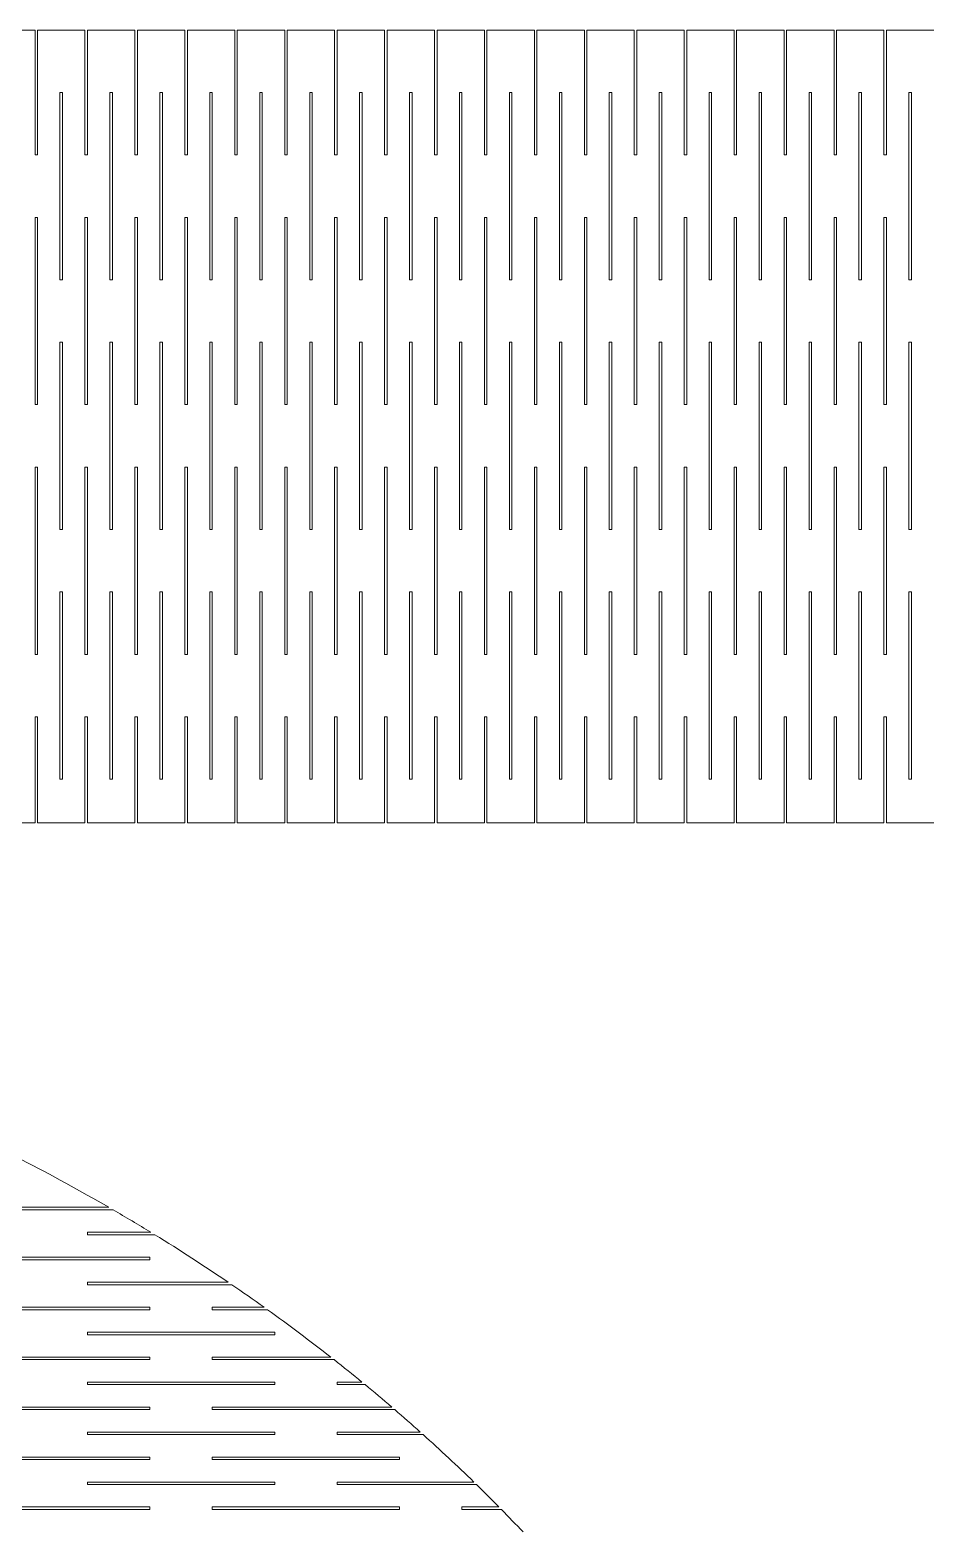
# Model space of a CAD drawing. Header units: millimetres. Extents: x 4 to 421, y -237 to -7.
# Drawn here: x 173 to 223.9, y -92.1 to -7.3 of the extents above; entities that cross this region are included whole.
import ezdxf

# ---------------------------------------------------------------- set-up
doc = ezdxf.new("R2010")
doc.units = ezdxf.units.MM
doc.header["$MEASUREMENT"] = 0
doc.layers.add('Layer 1', color=7, linetype='Continuous', lineweight=0)

msp = doc.modelspace()

# ---------------------------------------------------------------- linework, layer by layer
at = {"layer": 'Layer 1', "color": 5, "lineweight": 0, "true_color": 0x0000ff}
for p, q in [((173.268, -7.258), (170.587, -7.258)), ((173.268, -7.258), (173.268, -14.314)), ((173.409, -14.314), (173.409, -7.258)), ((176.09, -7.258), (173.409, -7.258)), ((176.09, -7.258), (176.09, -14.314)), ((176.231, -14.314), (176.231, -7.258)), ((178.913, -7.258), (176.231, -7.258)), ((178.913, -7.258), (178.913, -14.314)), ((179.054, -14.314), (179.054, -7.258)), ((181.735, -7.258), (179.054, -7.258)), ((181.735, -7.258), (181.735, -14.314)), ((181.876, -14.314), (181.876, -7.258)), ((184.557, -7.258), (181.876, -7.258)), ((184.557, -7.258), (184.557, -14.314)), ((184.698, -14.314), (184.698, -7.258)), ((187.379, -7.258), (184.698, -7.258)), ((187.379, -7.258), (187.379, -14.314)), ((187.52, -14.314), (187.52, -7.258)), ((190.201, -7.258), (187.52, -7.258)), ((190.201, -7.258), (190.201, -14.314)), ((190.343, -14.314), (190.343, -7.258)), ((193.024, -7.258), (190.343, -7.258)), ((193.024, -7.258), (193.024, -14.314)), ((193.165, -14.314), (193.165, -7.258)), ((195.846, -7.258), (193.165, -7.258)), ((195.846, -7.258), (195.846, -14.314)), ((195.987, -14.314), (195.987, -7.258)), ((198.668, -7.258), (195.987, -7.258)), ((198.668, -7.258), (198.668, -14.314)), ((198.809, -14.314), (198.809, -7.258)), ((201.49, -7.258), (198.809, -7.258)), ((201.49, -7.258), (201.49, -14.314)), ((201.631, -14.314), (201.631, -7.258)), ((204.313, -7.258), (201.631, -7.258)), ((204.313, -7.258), (204.313, -14.314)), ((204.454, -14.314), (204.454, -7.258)), ((207.135, -7.258), (204.454, -7.258)), ((207.135, -7.258), (207.135, -14.314)), ((207.276, -14.314), (207.276, -7.258)), ((209.957, -7.258), (207.276, -7.258)), ((209.957, -7.258), (209.957, -14.314)), ((210.098, -14.314), (210.098, -7.258)), ((212.779, -7.258), (210.098, -7.258)), ((212.779, -7.258), (212.779, -14.314)), ((212.92, -14.314), (212.92, -7.258)), ((215.601, -7.258), (212.92, -7.258)), ((215.601, -7.258), (215.601, -14.314)), ((215.743, -14.314), (215.743, -7.258)), ((218.424, -7.258), (215.743, -7.258)), ((218.424, -7.258), (218.424, -14.314)), ((218.565, -14.314), (218.565, -7.258)), ((221.246, -7.258), (218.565, -7.258)), ((221.246, -7.258), (221.246, -14.314)), ((221.387, -14.314), (221.387, -7.258)), ((224.068, -7.258), (221.387, -7.258)), ((174.82, -10.786), (174.679, -10.786)), ((174.679, -10.786), (174.679, -21.369)), ((174.82, -21.369), (174.82, -10.786)), ((177.643, -10.786), (177.501, -10.786)), ((177.501, -10.786), (177.501, -21.369)), ((177.643, -21.369), (177.643, -10.786)), ((180.465, -10.786), (180.324, -10.786)), ((180.324, -10.786), (180.324, -21.369)), ((180.465, -21.369), (180.465, -10.786)), ((183.287, -10.786), (183.146, -10.786)), ((183.146, -10.786), (183.146, -21.369)), ((183.287, -21.369), (183.287, -10.786)), ((186.109, -10.786), (185.968, -10.786)), ((185.968, -10.786), (185.968, -21.369)), ((186.109, -21.369), (186.109, -10.786)), ((188.931, -10.786), (188.79, -10.786)), ((188.79, -10.786), (188.79, -21.369)), ((188.931, -21.369), (188.931, -10.786)), ((191.754, -10.786), (191.613, -10.786)), ((191.613, -10.786), (191.613, -21.369)), ((191.754, -21.369), (191.754, -10.786)), ((194.576, -10.786), (194.435, -10.786)), ((194.435, -10.786), (194.435, -21.369)), ((194.576, -21.369), (194.576, -10.786)), ((197.398, -10.786), (197.257, -10.786)), ((197.257, -10.786), (197.257, -21.369)), ((197.398, -21.369), (197.398, -10.786)), ((200.22, -10.786), (200.079, -10.786)), ((200.079, -10.786), (200.079, -21.369)), ((200.22, -21.369), (200.22, -10.786)), ((203.043, -10.786), (202.901, -10.786)), ((202.901, -10.786), (202.901, -21.369)), ((203.043, -21.369), (203.043, -10.786)), ((205.865, -10.786), (205.724, -10.786)), ((205.724, -10.786), (205.724, -21.369)), ((205.865, -21.369), (205.865, -10.786)), ((208.687, -10.786), (208.546, -10.786)), ((208.546, -10.786), (208.546, -21.369)), ((208.687, -21.369), (208.687, -10.786)), ((211.509, -10.786), (211.368, -10.786)), ((211.368, -10.786), (211.368, -21.369)), ((211.509, -21.369), (211.509, -10.786)), ((214.331, -10.786), (214.19, -10.786)), ((214.19, -10.786), (214.19, -21.369)), ((214.331, -21.369), (214.331, -10.786)), ((217.154, -10.786), (217.013, -10.786)), ((217.013, -10.786), (217.013, -21.369)), ((217.154, -21.369), (217.154, -10.786)), ((219.976, -10.786), (219.835, -10.786)), ((219.835, -10.786), (219.835, -21.369)), ((219.976, -21.369), (219.976, -10.786)), ((222.798, -10.786), (222.657, -10.786)), ((222.657, -10.786), (222.657, -21.369)), ((222.798, -21.369), (222.798, -10.786)), ((173.268, -14.314), (173.409, -14.314)), ((176.09, -14.314), (176.231, -14.314)), ((178.913, -14.314), (179.054, -14.314)), ((181.735, -14.314), (181.876, -14.314)), ((184.557, -14.314), (184.698, -14.314)), ((187.379, -14.314), (187.52, -14.314)), ((190.201, -14.314), (190.343, -14.314)), ((193.024, -14.314), (193.165, -14.314)), ((195.846, -14.314), (195.987, -14.314)), ((198.668, -14.314), (198.809, -14.314)), ((201.49, -14.314), (201.631, -14.314)), ((204.313, -14.314), (204.454, -14.314)), ((207.135, -14.314), (207.276, -14.314)), ((209.957, -14.314), (210.098, -14.314)), ((212.779, -14.314), (212.92, -14.314)), ((215.601, -14.314), (215.743, -14.314)), ((218.424, -14.314), (218.565, -14.314)), ((221.246, -14.314), (221.387, -14.314)), ((173.268, -17.842), (173.268, -28.425)), ((173.409, -17.842), (173.268, -17.842)), ((173.409, -28.425), (173.409, -17.842)), ((176.09, -17.842), (176.09, -28.425)), ((176.231, -17.842), (176.09, -17.842)), ((176.231, -28.425), (176.231, -17.842)), ((178.913, -17.842), (178.913, -28.425)), ((179.054, -17.842), (178.913, -17.842)), ((179.054, -28.425), (179.054, -17.842)), ((181.735, -17.842), (181.735, -28.425)), ((181.876, -17.842), (181.735, -17.842)), ((181.876, -28.425), (181.876, -17.842)), ((184.557, -17.842), (184.557, -28.425)), ((184.698, -17.842), (184.557, -17.842)), ((184.698, -28.425), (184.698, -17.842)), ((187.379, -17.842), (187.379, -28.425)), ((187.52, -17.842), (187.379, -17.842)), ((187.52, -28.425), (187.52, -17.842)), ((190.201, -17.842), (190.201, -28.425)), ((190.343, -17.842), (190.201, -17.842)), ((190.343, -28.425), (190.343, -17.842)), ((193.024, -17.842), (193.024, -28.425)), ((193.165, -17.842), (193.024, -17.842)), ((193.165, -28.425), (193.165, -17.842)), ((195.846, -17.842), (195.846, -28.425)), ((195.987, -17.842), (195.846, -17.842)), ((195.987, -28.425), (195.987, -17.842)), ((198.668, -17.842), (198.668, -28.425)), ((198.809, -17.842), (198.668, -17.842)), ((198.809, -28.425), (198.809, -17.842)), ((201.49, -17.842), (201.49, -28.425)), ((201.631, -17.842), (201.49, -17.842)), ((201.631, -28.425), (201.631, -17.842)), ((204.313, -17.842), (204.313, -28.425)), ((204.454, -17.842), (204.313, -17.842)), ((204.454, -28.425), (204.454, -17.842)), ((207.135, -17.842), (207.135, -28.425)), ((207.276, -17.842), (207.135, -17.842)), ((207.276, -28.425), (207.276, -17.842)), ((209.957, -17.842), (209.957, -28.425)), ((210.098, -17.842), (209.957, -17.842)), ((210.098, -28.425), (210.098, -17.842)), ((212.779, -17.842), (212.779, -28.425)), ((212.92, -17.842), (212.779, -17.842)), ((212.92, -28.425), (212.92, -17.842)), ((215.601, -17.842), (215.601, -28.425)), ((215.743, -17.842), (215.601, -17.842)), ((215.743, -28.425), (215.743, -17.842)), ((218.424, -17.842), (218.424, -28.425)), ((218.565, -17.842), (218.424, -17.842)), ((218.565, -28.425), (218.565, -17.842)), ((221.246, -17.842), (221.246, -28.425)), ((221.387, -17.842), (221.246, -17.842)), ((221.387, -28.425), (221.387, -17.842)), ((174.679, -21.369), (174.82, -21.369)), ((177.501, -21.369), (177.643, -21.369)), ((180.324, -21.369), (180.465, -21.369)), ((183.146, -21.369), (183.287, -21.369)), ((185.968, -21.369), (186.109, -21.369)), ((188.79, -21.369), (188.931, -21.369)), ((191.613, -21.369), (191.754, -21.369)), ((194.435, -21.369), (194.576, -21.369)), ((197.257, -21.369), (197.398, -21.369)), ((200.079, -21.369), (200.22, -21.369)), ((202.901, -21.369), (203.043, -21.369)), ((205.724, -21.369), (205.865, -21.369)), ((208.546, -21.369), (208.687, -21.369)), ((211.368, -21.369), (211.509, -21.369)), ((214.19, -21.369), (214.331, -21.369)), ((217.013, -21.369), (217.154, -21.369)), ((219.835, -21.369), (219.976, -21.369)), ((222.657, -21.369), (222.798, -21.369)), ((174.82, -24.897), (174.679, -24.897)), ((174.679, -24.897), (174.679, -35.48)), ((174.82, -35.48), (174.82, -24.897)), ((177.643, -24.897), (177.501, -24.897)), ((177.501, -24.897), (177.501, -35.48)), ((177.643, -35.48), (177.643, -24.897)), ((180.465, -24.897), (180.324, -24.897)), ((180.324, -24.897), (180.324, -35.48)), ((180.465, -35.48), (180.465, -24.897)), ((183.287, -24.897), (183.146, -24.897)), ((183.146, -24.897), (183.146, -35.48)), ((183.287, -35.48), (183.287, -24.897)), ((186.109, -24.897), (185.968, -24.897)), ((185.968, -24.897), (185.968, -35.48)), ((186.109, -35.48), (186.109, -24.897)), ((188.931, -24.897), (188.79, -24.897)), ((188.79, -24.897), (188.79, -35.48)), ((188.931, -35.48), (188.931, -24.897)), ((191.754, -24.897), (191.613, -24.897)), ((191.613, -24.897), (191.613, -35.48)), ((191.754, -35.48), (191.754, -24.897)), ((194.576, -24.897), (194.435, -24.897)), ((194.435, -24.897), (194.435, -35.48)), ((194.576, -35.48), (194.576, -24.897)), ((197.398, -24.897), (197.257, -24.897)), ((197.257, -24.897), (197.257, -35.48)), ((197.398, -35.48), (197.398, -24.897)), ((200.22, -24.897), (200.079, -24.897)), ((200.079, -24.897), (200.079, -35.48)), ((200.22, -35.48), (200.22, -24.897)), ((203.043, -24.897), (202.901, -24.897)), ((202.901, -24.897), (202.901, -35.48)), ((203.043, -35.48), (203.043, -24.897)), ((205.865, -24.897), (205.724, -24.897)), ((205.724, -24.897), (205.724, -35.48)), ((205.865, -35.48), (205.865, -24.897)), ((208.687, -24.897), (208.546, -24.897)), ((208.546, -24.897), (208.546, -35.48)), ((208.687, -35.48), (208.687, -24.897)), ((211.509, -24.897), (211.368, -24.897)), ((211.368, -24.897), (211.368, -35.48)), ((211.509, -35.48), (211.509, -24.897)), ((214.331, -24.897), (214.19, -24.897)), ((214.19, -24.897), (214.19, -35.48)), ((214.331, -35.48), (214.331, -24.897)), ((217.154, -24.897), (217.013, -24.897)), ((217.013, -24.897), (217.013, -35.48)), ((217.154, -35.48), (217.154, -24.897)), ((219.976, -24.897), (219.835, -24.897)), ((219.835, -24.897), (219.835, -35.48)), ((219.976, -35.48), (219.976, -24.897)), ((222.798, -24.897), (222.657, -24.897)), ((222.657, -24.897), (222.657, -35.48)), ((222.798, -35.48), (222.798, -24.897)), ((173.268, -28.425), (173.409, -28.425)), ((176.09, -28.425), (176.231, -28.425)), ((178.913, -28.425), (179.054, -28.425)), ((181.735, -28.425), (181.876, -28.425)), ((184.557, -28.425), (184.698, -28.425)), ((187.379, -28.425), (187.52, -28.425)), ((190.201, -28.425), (190.343, -28.425)), ((193.024, -28.425), (193.165, -28.425)), ((195.846, -28.425), (195.987, -28.425)), ((198.668, -28.425), (198.809, -28.425)), ((201.49, -28.425), (201.631, -28.425)), ((204.313, -28.425), (204.454, -28.425)), ((207.135, -28.425), (207.276, -28.425)), ((209.957, -28.425), (210.098, -28.425)), ((212.779, -28.425), (212.92, -28.425)), ((215.601, -28.425), (215.743, -28.425)), ((218.424, -28.425), (218.565, -28.425)), ((221.246, -28.425), (221.387, -28.425)), ((173.268, -31.953), (173.268, -42.536)), ((173.409, -31.953), (173.268, -31.953)), ((173.409, -42.536), (173.409, -31.953)), ((176.09, -31.953), (176.09, -42.536)), ((176.231, -31.953), (176.09, -31.953)), ((176.231, -42.536), (176.231, -31.953)), ((178.913, -31.953), (178.913, -42.536)), ((179.054, -31.953), (178.913, -31.953)), ((179.054, -42.536), (179.054, -31.953)), ((181.735, -31.953), (181.735, -42.536)), ((181.876, -31.953), (181.735, -31.953)), ((181.876, -42.536), (181.876, -31.953)), ((184.557, -31.953), (184.557, -42.536)), ((184.698, -31.953), (184.557, -31.953)), ((184.698, -42.536), (184.698, -31.953)), ((187.379, -31.953), (187.379, -42.536)), ((187.52, -31.953), (187.379, -31.953)), ((187.52, -42.536), (187.52, -31.953)), ((190.201, -31.953), (190.201, -42.536)), ((190.343, -31.953), (190.201, -31.953)), ((190.343, -42.536), (190.343, -31.953)), ((193.024, -31.953), (193.024, -42.536)), ((193.165, -31.953), (193.024, -31.953)), ((193.165, -42.536), (193.165, -31.953)), ((195.846, -31.953), (195.846, -42.536)), ((195.987, -31.953), (195.846, -31.953)), ((195.987, -42.536), (195.987, -31.953)), ((198.668, -31.953), (198.668, -42.536)), ((198.809, -31.953), (198.668, -31.953)), ((198.809, -42.536), (198.809, -31.953)), ((201.49, -31.953), (201.49, -42.536)), ((201.631, -31.953), (201.49, -31.953)), ((201.631, -42.536), (201.631, -31.953)), ((204.313, -31.953), (204.313, -42.536)), ((204.454, -31.953), (204.313, -31.953)), ((204.454, -42.536), (204.454, -31.953)), ((207.135, -31.953), (207.135, -42.536)), ((207.276, -31.953), (207.135, -31.953)), ((207.276, -42.536), (207.276, -31.953)), ((209.957, -31.953), (209.957, -42.536)), ((210.098, -31.953), (209.957, -31.953)), ((210.098, -42.536), (210.098, -31.953)), ((212.779, -31.953), (212.779, -42.536)), ((212.92, -31.953), (212.779, -31.953)), ((212.92, -42.536), (212.92, -31.953)), ((215.601, -31.953), (215.601, -42.536)), ((215.743, -31.953), (215.601, -31.953)), ((215.743, -42.536), (215.743, -31.953)), ((218.424, -31.953), (218.424, -42.536)), ((218.565, -31.953), (218.424, -31.953)), ((218.565, -42.536), (218.565, -31.953)), ((221.246, -31.953), (221.246, -42.536)), ((221.387, -31.953), (221.246, -31.953)), ((221.387, -42.536), (221.387, -31.953)), ((174.679, -35.48), (174.82, -35.48)), ((177.501, -35.48), (177.643, -35.48)), ((180.324, -35.48), (180.465, -35.48)), ((183.146, -35.48), (183.287, -35.48)), ((185.968, -35.48), (186.109, -35.48)), ((188.79, -35.48), (188.931, -35.48)), ((191.613, -35.48), (191.754, -35.48)), ((194.435, -35.48), (194.576, -35.48)), ((197.257, -35.48), (197.398, -35.48)), ((200.079, -35.48), (200.22, -35.48)), ((202.901, -35.48), (203.043, -35.48)), ((205.724, -35.48), (205.865, -35.48)), ((208.546, -35.48), (208.687, -35.48)), ((211.368, -35.48), (211.509, -35.48)), ((214.19, -35.48), (214.331, -35.48)), ((217.013, -35.48), (217.154, -35.48)), ((219.835, -35.48), (219.976, -35.48)), ((222.657, -35.48), (222.798, -35.48)), ((174.679, -39.008), (174.679, -49.592)), ((174.82, -39.008), (174.679, -39.008)), ((174.82, -49.592), (174.82, -39.008)), ((177.501, -39.008), (177.501, -49.592)), ((177.643, -39.008), (177.501, -39.008)), ((177.643, -49.592), (177.643, -39.008)), ((180.324, -39.008), (180.324, -49.592)), ((180.465, -39.008), (180.324, -39.008)), ((180.465, -49.592), (180.465, -39.008)), ((183.146, -39.008), (183.146, -49.592)), ((183.287, -39.008), (183.146, -39.008)), ((183.287, -49.592), (183.287, -39.008)), ((185.968, -39.008), (185.968, -49.592)), ((186.109, -39.008), (185.968, -39.008)), ((186.109, -49.592), (186.109, -39.008)), ((188.79, -39.008), (188.79, -49.592)), ((188.931, -39.008), (188.79, -39.008)), ((188.931, -49.592), (188.931, -39.008)), ((191.613, -39.008), (191.613, -49.592)), ((191.754, -39.008), (191.613, -39.008)), ((191.754, -49.592), (191.754, -39.008)), ((194.435, -39.008), (194.435, -49.592)), ((194.576, -39.008), (194.435, -39.008)), ((194.576, -49.592), (194.576, -39.008)), ((197.257, -39.008), (197.257, -49.592)), ((197.398, -39.008), (197.257, -39.008)), ((197.398, -49.592), (197.398, -39.008)), ((200.079, -39.008), (200.079, -49.592)), ((200.22, -39.008), (200.079, -39.008)), ((200.22, -49.592), (200.22, -39.008)), ((202.901, -39.008), (202.901, -49.592)), ((203.043, -39.008), (202.901, -39.008)), ((203.043, -49.592), (203.043, -39.008)), ((205.724, -39.008), (205.724, -49.592)), ((205.865, -39.008), (205.724, -39.008)), ((205.865, -49.592), (205.865, -39.008)), ((208.546, -39.008), (208.546, -49.592)), ((208.687, -39.008), (208.546, -39.008)), ((208.687, -49.592), (208.687, -39.008)), ((211.368, -39.008), (211.368, -49.592)), ((211.509, -39.008), (211.368, -39.008)), ((211.509, -49.592), (211.509, -39.008)), ((214.19, -39.008), (214.19, -49.592)), ((214.331, -39.008), (214.19, -39.008)), ((214.331, -49.592), (214.331, -39.008)), ((217.013, -39.008), (217.013, -49.592)), ((217.154, -39.008), (217.013, -39.008)), ((217.154, -49.592), (217.154, -39.008)), ((219.835, -39.008), (219.835, -49.592)), ((219.976, -39.008), (219.835, -39.008)), ((219.976, -49.592), (219.976, -39.008)), ((222.657, -39.008), (222.657, -49.592)), ((222.798, -39.008), (222.657, -39.008)), ((222.798, -49.592), (222.798, -39.008)), ((173.268, -42.536), (173.409, -42.536)), ((176.09, -42.536), (176.231, -42.536)), ((178.913, -42.536), (179.054, -42.536)), ((181.735, -42.536), (181.876, -42.536)), ((184.557, -42.536), (184.698, -42.536)), ((187.379, -42.536), (187.52, -42.536)), ((190.201, -42.536), (190.343, -42.536)), ((193.024, -42.536), (193.165, -42.536)), ((195.846, -42.536), (195.987, -42.536)), ((198.668, -42.536), (198.809, -42.536)), ((201.49, -42.536), (201.631, -42.536)), ((204.313, -42.536), (204.454, -42.536)), ((207.135, -42.536), (207.276, -42.536)), ((209.957, -42.536), (210.098, -42.536)), ((212.779, -42.536), (212.92, -42.536)), ((215.601, -42.536), (215.743, -42.536)), ((218.424, -42.536), (218.565, -42.536)), ((221.246, -42.536), (221.387, -42.536)), ((173.409, -46.064), (173.268, -46.064)), ((173.268, -46.064), (173.268, -52.061)), ((173.409, -52.061), (173.409, -46.064)), ((176.231, -46.064), (176.09, -46.064)), ((176.09, -46.064), (176.09, -52.061)), ((176.231, -52.061), (176.231, -46.064)), ((179.054, -46.064), (178.913, -46.064)), ((178.913, -46.064), (178.913, -52.061)), ((179.054, -52.061), (179.054, -46.064)), ((181.876, -46.064), (181.735, -46.064)), ((181.735, -46.064), (181.735, -52.061)), ((181.876, -52.061), (181.876, -46.064)), ((184.698, -46.064), (184.557, -46.064)), ((184.557, -46.064), (184.557, -52.061)), ((184.698, -52.061), (184.698, -46.064)), ((187.52, -46.064), (187.379, -46.064)), ((187.379, -46.064), (187.379, -52.061)), ((187.52, -52.061), (187.52, -46.064)), ((190.343, -46.064), (190.201, -46.064)), ((190.201, -46.064), (190.201, -52.061)), ((190.343, -52.061), (190.343, -46.064)), ((193.165, -46.064), (193.024, -46.064)), ((193.024, -46.064), (193.024, -52.061)), ((193.165, -52.061), (193.165, -46.064)), ((195.987, -46.064), (195.846, -46.064)), ((195.846, -46.064), (195.846, -52.061)), ((195.987, -52.061), (195.987, -46.064)), ((198.809, -46.064), (198.668, -46.064)), ((198.668, -46.064), (198.668, -52.061)), ((198.809, -52.061), (198.809, -46.064)), ((201.631, -46.064), (201.49, -46.064)), ((201.49, -46.064), (201.49, -52.061)), ((201.631, -52.061), (201.631, -46.064)), ((204.454, -46.064), (204.313, -46.064)), ((204.313, -46.064), (204.313, -52.061)), ((204.454, -52.061), (204.454, -46.064)), ((207.276, -46.064), (207.135, -46.064)), ((207.135, -46.064), (207.135, -52.061)), ((207.276, -52.061), (207.276, -46.064)), ((210.098, -46.064), (209.957, -46.064)), ((209.957, -46.064), (209.957, -52.061)), ((210.098, -52.061), (210.098, -46.064)), ((212.92, -46.064), (212.779, -46.064)), ((212.779, -46.064), (212.779, -52.061)), ((212.92, -52.061), (212.92, -46.064)), ((215.743, -46.064), (215.601, -46.064)), ((215.601, -46.064), (215.601, -52.061)), ((215.743, -52.061), (215.743, -46.064)), ((218.565, -46.064), (218.424, -46.064)), ((218.424, -46.064), (218.424, -52.061)), ((218.565, -52.061), (218.565, -46.064)), ((221.387, -46.064), (221.246, -46.064)), ((221.246, -46.064), (221.246, -52.061)), ((221.387, -52.061), (221.387, -46.064)), ((174.679, -49.592), (174.82, -49.592)), ((177.501, -49.592), (177.643, -49.592)), ((180.324, -49.592), (180.465, -49.592)), ((183.146, -49.592), (183.287, -49.592)), ((185.968, -49.592), (186.109, -49.592)), ((188.79, -49.592), (188.931, -49.592)), ((191.613, -49.592), (191.754, -49.592)), ((194.435, -49.592), (194.576, -49.592)), ((197.257, -49.592), (197.398, -49.592)), ((200.079, -49.592), (200.22, -49.592)), ((202.901, -49.592), (203.043, -49.592)), ((205.724, -49.592), (205.865, -49.592)), ((208.546, -49.592), (208.687, -49.592)), ((211.368, -49.592), (211.509, -49.592)), ((214.19, -49.592), (214.331, -49.592)), ((217.013, -49.592), (217.154, -49.592)), ((219.835, -49.592), (219.976, -49.592)), ((222.657, -49.592), (222.798, -49.592)), ((170.587, -52.061), (173.268, -52.061)), ((173.409, -52.061), (176.09, -52.061)), ((176.231, -52.061), (178.913, -52.061)), ((179.054, -52.061), (181.735, -52.061)), ((181.876, -52.061), (184.557, -52.061)), ((184.698, -52.061), (187.379, -52.061)), ((187.52, -52.061), (190.201, -52.061)), ((190.343, -52.061), (193.024, -52.061)), ((193.165, -52.061), (195.846, -52.061)), ((195.987, -52.061), (198.668, -52.061)), ((198.809, -52.061), (201.49, -52.061)), ((201.631, -52.061), (204.313, -52.061)), ((204.454, -52.061), (207.135, -52.061)), ((207.276, -52.061), (209.957, -52.061)), ((210.098, -52.061), (212.779, -52.061)), ((212.92, -52.061), (215.601, -52.061)), ((215.743, -52.061), (218.424, -52.061)), ((218.565, -52.061), (221.246, -52.061)), ((221.387, -52.061), (224.068, -52.061)), ((177.439, -73.781), (169.175, -73.781)), ((169.175, -73.922), (177.682, -73.922)), ((176.231, -75.333), (176.231, -75.192)), ((179.81, -75.192), (176.231, -75.192)), ((176.231, -75.333), (180.04, -75.333)), ((179.759, -76.603), (169.175, -76.603)), ((169.175, -76.744), (179.759, -76.744)), ((179.759, -76.603), (179.759, -76.744)), ((176.231, -78.155), (176.231, -78.014)), ((184.185, -78.014), (176.231, -78.014)), ((176.231, -78.155), (184.392, -78.155)), ((179.759, -79.425), (169.175, -79.425)), ((169.175, -79.566), (179.759, -79.566)), ((179.759, -79.425), (179.759, -79.566)), ((183.286, -79.566), (183.286, -79.425)), ((186.212, -79.425), (183.286, -79.425)), ((183.286, -79.566), (186.409, -79.566)), ((176.231, -80.978), (176.231, -80.836)), ((186.814, -80.836), (176.231, -80.836)), ((176.231, -80.978), (186.814, -80.978)), ((186.814, -80.836), (186.814, -80.978)), ((179.759, -82.247), (169.175, -82.247)), ((179.759, -82.247), (179.759, -82.389)), ((183.286, -82.389), (183.286, -82.247)), ((189.985, -82.247), (183.286, -82.247)), ((169.175, -82.389), (179.759, -82.389)), ((183.286, -82.389), (190.165, -82.389)), ((176.231, -83.8), (176.231, -83.659)), ((186.814, -83.659), (176.231, -83.659)), ((176.231, -83.8), (186.814, -83.8)), ((186.814, -83.659), (186.814, -83.8)), ((190.342, -83.8), (190.342, -83.659)), ((191.745, -83.659), (190.342, -83.659)), ((190.342, -83.8), (191.917, -83.8)), ((179.759, -85.07), (169.175, -85.07)), ((169.175, -85.211), (179.759, -85.211)), ((179.759, -85.07), (179.759, -85.211)), ((183.286, -85.211), (183.286, -85.07)), ((193.429, -85.07), (183.286, -85.07)), ((183.286, -85.211), (193.594, -85.211)), ((176.231, -86.622), (176.231, -86.481)), ((186.814, -86.481), (176.231, -86.481)), ((186.814, -86.481), (186.814, -86.622)), ((190.342, -86.622), (190.342, -86.481)), ((195.041, -86.481), (190.342, -86.481)), ((176.231, -86.622), (186.814, -86.622)), ((190.342, -86.622), (195.199, -86.622)), ((179.759, -87.892), (169.175, -87.892)), ((169.175, -88.033), (179.759, -88.033)), ((179.759, -87.892), (179.759, -88.033)), ((193.87, -87.892), (183.286, -87.892)), ((183.286, -88.033), (183.286, -87.892)), ((183.286, -88.033), (193.87, -88.033)), ((193.87, -87.892), (193.87, -88.033)), ((186.814, -89.303), (176.231, -89.303)), ((176.231, -89.444), (176.231, -89.303)), ((176.231, -89.444), (186.814, -89.444)), ((186.814, -89.303), (186.814, -89.444)), ((190.342, -89.444), (190.342, -89.303)), ((198.066, -89.303), (190.342, -89.303)), ((190.342, -89.444), (198.211, -89.444)), ((179.759, -90.714), (169.175, -90.714)), ((179.759, -90.714), (179.759, -90.855)), ((193.87, -90.714), (183.286, -90.714)), ((183.286, -90.855), (183.286, -90.714)), ((193.87, -90.714), (193.87, -90.855)), ((197.397, -90.855), (197.397, -90.714)), ((199.486, -90.714), (197.397, -90.714)), ((169.175, -90.855), (179.759, -90.855)), ((183.286, -90.855), (193.87, -90.855)), ((197.397, -90.855), (199.625, -90.855))]:
    msp.add_line(p, q, dxfattribs=at)
for points in [[(177.439, -73.781), (175.824, -72.847), (174.188, -71.953), (172.529, -71.1)], [(179.81, -75.192), (179.105, -74.761), (178.396, -74.337), (177.682, -73.922)], [(184.185, -78.014), (182.824, -77.089), (181.442, -76.195), (180.04, -75.333)], [(186.212, -79.425), (185.61, -78.996), (185.003, -78.572), (184.392, -78.155)], [(189.985, -82.247), (188.812, -81.328), (187.62, -80.435), (186.409, -79.566)], [(191.745, -83.659), (191.223, -83.23), (190.696, -82.807), (190.165, -82.389)], [(193.429, -85.07), (192.929, -84.641), (192.425, -84.218), (191.917, -83.8)], [(195.041, -86.481), (194.563, -86.053), (194.08, -85.63), (193.594, -85.211)], [(198.066, -89.303), (197.128, -88.39), (196.172, -87.496), (195.199, -86.622)], [(199.486, -90.714), (199.065, -90.287), (198.64, -89.864), (198.211, -89.444)], [(200.849, -92.125), (200.445, -91.698), (200.037, -91.275), (199.625, -90.855)]]:
    msp.add_open_spline(points, degree=3, dxfattribs=at)

doc.saveas('drawing.dxf')
